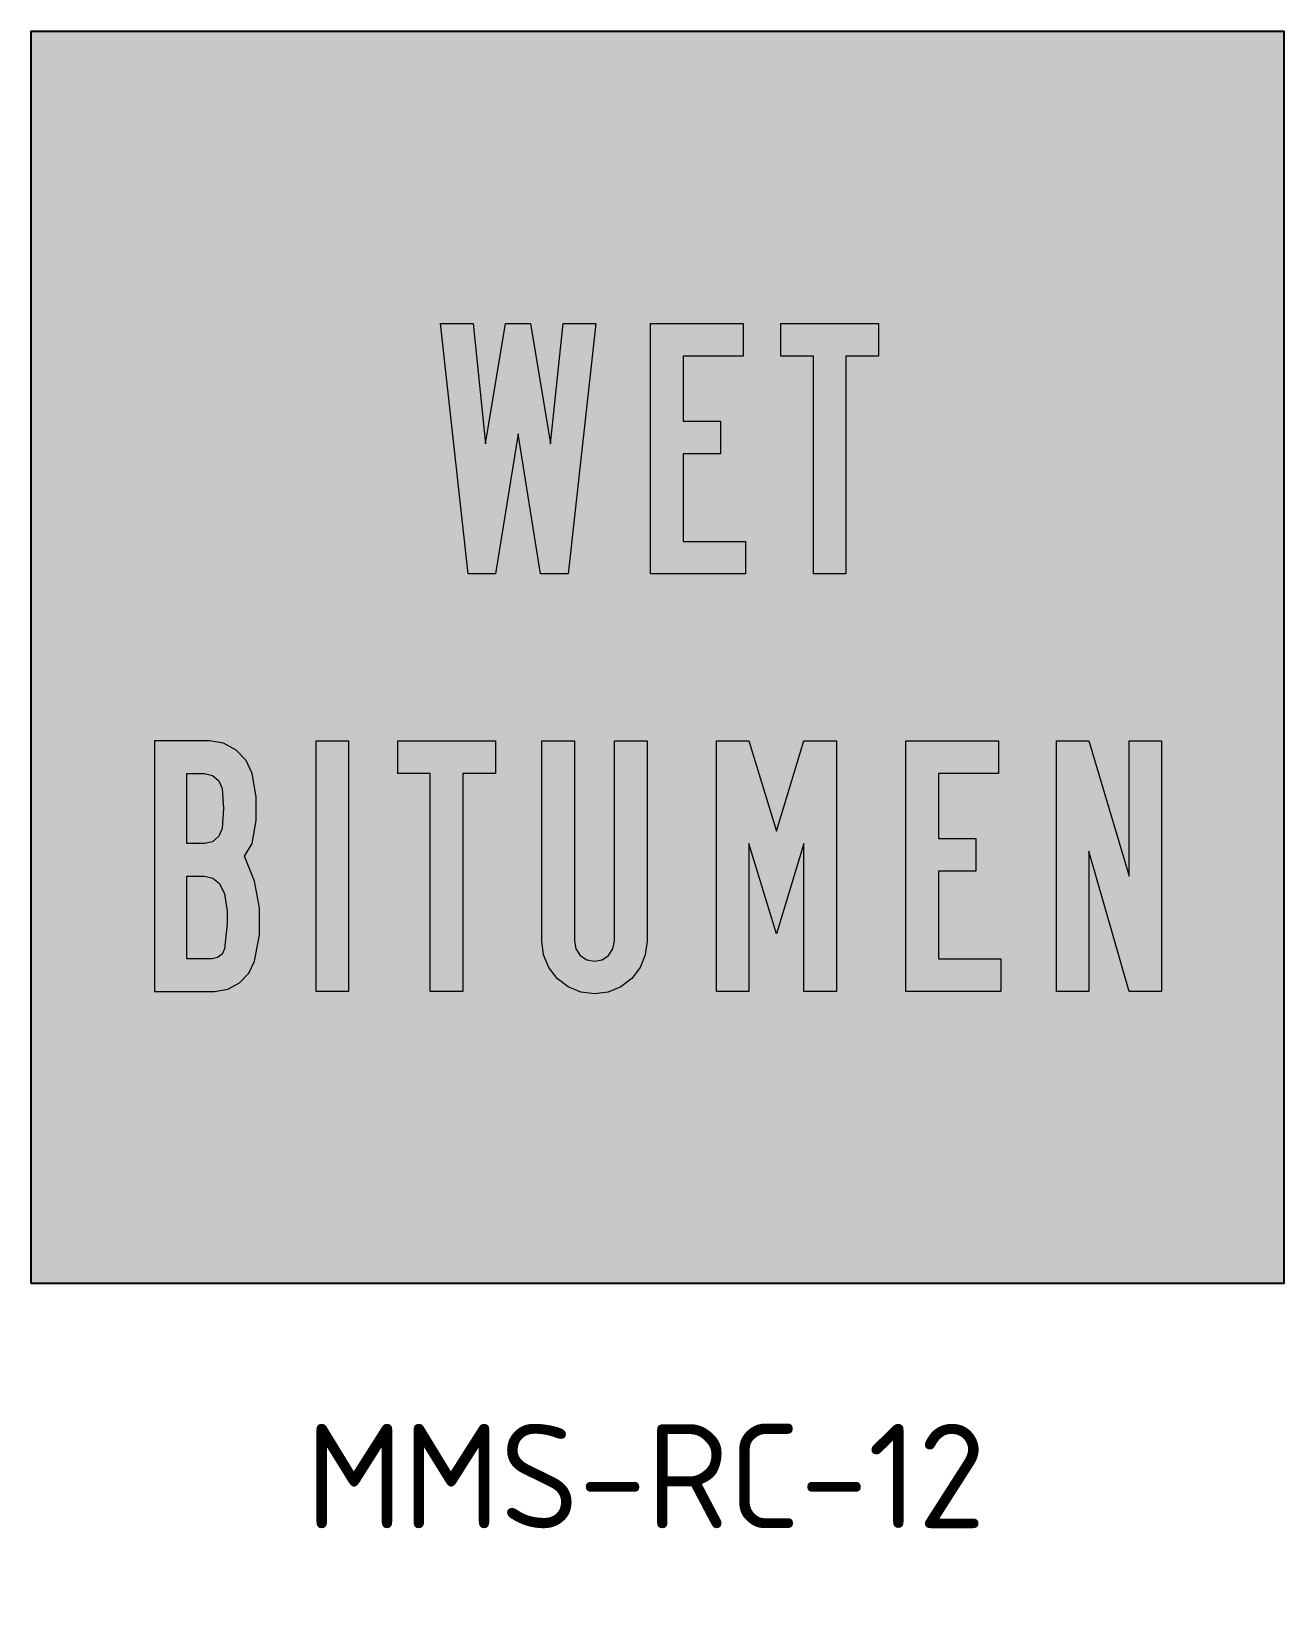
# Model space of a CAD drawing. Extents: x 162 to 359, y 73 to 230.
# Drawn here: x 161.8 to 221.8, y 154.8 to 229.8 of the extents above.
import ezdxf

# ---------------------------------------------------------------- set-up
doc = ezdxf.new("R2010")
doc.units = 0
doc.header["$LTSCALE"] = 0.3
doc.header["$MEASUREMENT"] = 0
doc.layers.add('L25', color=1, linetype='CONTINUOUS')
doc.layers.add('yellow', color=50, linetype='CONTINUOUS')
doc.styles.add('iso', font='iso3098b.shx')

msp = doc.modelspace()

# ---------------------------------------------------------------- hatches: boundary and pattern name
at = {"layer": 'L25'}
h = msp.add_hatch(color=256, dxfattribs=at)
h.paths.add_polyline_path([(181.415, 215.816), (182.975, 215.816), (183.575, 210.056), (184.534, 215.816), (185.733, 215.816), (186.692, 210.056), (187.292, 215.816), (188.852, 215.816), (187.531, 203.817), (186.213, 203.817), (185.132, 210.537), (184.053, 203.817), (182.736, 203.817)])
h.paths.add_polyline_path([(191.474, 215.816), (195.911, 215.816), (195.911, 214.256), (193.034, 214.256), (193.034, 211.137), (194.833, 211.137), (194.833, 209.577), (193.034, 209.577), (193.034, 205.377), (196.031, 205.377), (196.031, 203.817), (191.474, 203.817)])
h.paths.add_polyline_path([(197.718, 215.816), (202.394, 215.816), (202.394, 214.256), (200.837, 214.256), (200.837, 203.817), (199.278, 203.817), (199.278, 214.256), (197.718, 214.256)])
h = msp.add_hatch(color=256, dxfattribs=at)
h.paths.add_polyline_path([(188.791, 183.699), (188.137, 183.781), (187.529, 184.031), (187.008, 184.432), (186.607, 184.955), (186.357, 185.564), (186.272, 186.218), (186.272, 195.817), (187.832, 195.817), (187.832, 186.218), (187.903, 185.851), (188.111, 185.537), (188.424, 185.33), (188.791, 185.258), (189.16, 185.33), (189.471, 185.537), (189.678, 185.851), (189.75, 186.218), (189.75, 195.817), (191.31, 195.817), (191.31, 186.218), (191.227, 185.564), (190.977, 184.955), (190.576, 184.432), (190.053, 184.031), (189.444, 183.781)])
h.paths.add_polyline_path([(167.71, 195.817), (167.71, 183.818), (170.588, 183.818), (171.22, 183.922), (171.786, 184.22), (172.23, 184.682), (172.506, 185.258), (172.745, 186.528), (172.743, 187.822), (172.501, 189.095), (172.028, 190.299), (172.387, 190.896), (172.586, 192.012), (172.586, 193.144), (172.387, 194.257), (172.102, 194.882), (171.632, 195.381), (171.026, 195.706), (170.349, 195.817)])
h.paths.add_polyline_path([(170.11, 189.337), (170.511, 189.244), (170.827, 188.978), (171.069, 188.497), (171.188, 187.658), (171.188, 187.057), (171.069, 185.859), (170.952, 185.606), (170.737, 185.436), (170.468, 185.378), (169.27, 185.378), (169.27, 189.337)], flags=16)
h.paths.add_polyline_path([(170.11, 194.257), (170.495, 194.164), (170.798, 193.904), (170.949, 193.537), (171.024, 192.578), (170.949, 191.616), (170.798, 191.25), (170.495, 190.989), (170.11, 190.896), (169.27, 190.896), (169.27, 194.257)], flags=16)
h.paths.add_polyline_path([(175.455, 195.817), (177.015, 195.817), (177.015, 183.818), (175.455, 183.818)])
h.paths.add_polyline_path([(179.367, 195.817), (184.043, 195.817), (184.043, 194.257), (182.483, 194.257), (182.483, 183.818), (180.923, 183.818), (180.923, 194.257), (179.367, 194.257)])
h.paths.add_polyline_path([(194.631, 195.817), (196.19, 195.817), (197.511, 191.497), (198.829, 195.817), (200.388, 195.817), (200.388, 183.818), (198.829, 183.818), (198.829, 190.896), (197.511, 186.579), (196.19, 190.896), (196.19, 183.818), (194.631, 183.818)])
h.paths.add_polyline_path([(203.71, 195.817), (208.147, 195.817), (208.147, 194.257), (205.269, 194.257), (205.269, 191.138), (207.068, 191.138), (207.068, 189.579), (205.269, 189.579), (205.269, 185.378), (208.266, 185.378), (208.266, 183.818), (203.71, 183.818)])
h.paths.add_polyline_path([(210.923, 195.817), (212.483, 195.817), (214.401, 189.337), (214.401, 195.817), (215.961, 195.817), (215.961, 183.818), (214.401, 183.818), (212.483, 190.538), (212.483, 183.818), (210.923, 183.818)])
h.paths.add_polyline_path([(209.369, 158.566), (214.671, 158.566), (214.671, 154.816), (209.369, 154.816)], flags=9)
at = {"layer": 'yellow'}
h = msp.add_hatch(color=256, dxfattribs=at)
h.paths.add_polyline_path([(161.811, 169.816), (161.811, 229.816), (221.811, 229.816), (221.811, 169.816)])
h.paths.add_polyline_path([(188.791, 183.699), (188.137, 183.781), (187.529, 184.031), (187.008, 184.432), (186.607, 184.955), (186.357, 185.564), (186.272, 186.218), (186.272, 195.817), (187.832, 195.817), (187.832, 186.218), (187.903, 185.851), (188.111, 185.537), (188.424, 185.33), (188.791, 185.258), (189.16, 185.33), (189.471, 185.537), (189.678, 185.851), (189.75, 186.218), (189.75, 195.817), (191.31, 195.817), (191.31, 186.218), (191.227, 185.564), (190.977, 184.955), (190.576, 184.432), (190.053, 184.031), (189.444, 183.781)], flags=16)
h.paths.add_polyline_path([(167.71, 195.817), (167.71, 183.818), (170.588, 183.818), (171.22, 183.922), (171.786, 184.22), (172.23, 184.682), (172.506, 185.258), (172.745, 186.528), (172.743, 187.822), (172.501, 189.095), (172.028, 190.299), (172.387, 190.896), (172.586, 192.012), (172.586, 193.144), (172.387, 194.257), (172.102, 194.882), (171.632, 195.381), (171.026, 195.706), (170.349, 195.817)], flags=16)
h.paths.add_polyline_path([(170.11, 189.337), (170.511, 189.244), (170.827, 188.978), (171.069, 188.497), (171.188, 187.658), (171.188, 187.057), (171.069, 185.859), (170.952, 185.606), (170.737, 185.436), (170.468, 185.378), (169.27, 185.378), (169.27, 189.337)], flags=0)
h.paths.add_polyline_path([(170.11, 194.257), (170.495, 194.164), (170.798, 193.904), (170.949, 193.537), (171.024, 192.578), (170.949, 191.616), (170.798, 191.25), (170.495, 190.989), (170.11, 190.896), (169.27, 190.896), (169.27, 194.257)], flags=0)
h.paths.add_polyline_path([(181.415, 215.816), (182.975, 215.816), (183.575, 210.056), (184.534, 215.816), (185.733, 215.816), (186.692, 210.056), (187.292, 215.816), (188.852, 215.816), (187.531, 203.817), (186.213, 203.817), (185.132, 210.537), (184.053, 203.817), (182.736, 203.817)], flags=16)
h.paths.add_polyline_path([(191.474, 215.816), (195.911, 215.816), (195.911, 214.256), (193.034, 214.256), (193.034, 211.137), (194.833, 211.137), (194.833, 209.577), (193.034, 209.577), (193.034, 205.377), (196.031, 205.377), (196.031, 203.817), (191.474, 203.817)], flags=16)
h.paths.add_polyline_path([(197.718, 215.816), (202.394, 215.816), (202.394, 214.256), (200.837, 214.256), (200.837, 203.817), (199.278, 203.817), (199.278, 214.256), (197.718, 214.256)], flags=16)
h.paths.add_polyline_path([(175.455, 195.817), (177.015, 195.817), (177.015, 183.818), (175.455, 183.818)], flags=16)
h.paths.add_polyline_path([(179.367, 195.817), (184.043, 195.817), (184.043, 194.257), (182.483, 194.257), (182.483, 183.818), (180.923, 183.818), (180.923, 194.257), (179.367, 194.257)], flags=16)
h.paths.add_polyline_path([(194.631, 195.817), (196.19, 195.817), (197.511, 191.497), (198.829, 195.817), (200.388, 195.817), (200.388, 183.818), (198.829, 183.818), (198.829, 190.896), (197.511, 186.579), (196.19, 190.896), (196.19, 183.818), (194.631, 183.818)], flags=16)
h.paths.add_polyline_path([(203.71, 195.817), (208.147, 195.817), (208.147, 194.257), (205.269, 194.257), (205.269, 191.138), (207.068, 191.138), (207.068, 189.579), (205.269, 189.579), (205.269, 185.378), (208.266, 185.378), (208.266, 183.818), (203.71, 183.818)], flags=16)
h.paths.add_polyline_path([(210.923, 195.817), (212.483, 195.817), (214.401, 189.337), (214.401, 195.817), (215.961, 195.817), (215.961, 183.818), (214.401, 183.818), (212.483, 190.538), (212.483, 183.818), (210.923, 183.818)], flags=16)

# ---------------------------------------------------------------- linework, layer by layer
at = {"layer": 'L25'}
msp.add_lwpolyline([(161.811, 169.816), (161.811, 229.816), (221.811, 229.816), (221.811, 169.816)], close=True, dxfattribs=at)
at = {"layer": 'L25', "lineweight": 0}
for points in [[(181.415, 215.816), (182.975, 215.816), (183.575, 210.056), (184.534, 215.816), (185.733, 215.816), (186.692, 210.056), (187.292, 215.816), (188.852, 215.816), (187.531, 203.817), (186.213, 203.817), (185.132, 210.537), (184.053, 203.817), (182.736, 203.817), (181.415, 215.816)], [(191.474, 215.816), (195.911, 215.816), (195.911, 214.256), (193.034, 214.256), (193.034, 211.137), (194.833, 211.137), (194.833, 209.577), (193.034, 209.577), (193.034, 205.377), (196.031, 205.377), (196.031, 203.817), (191.474, 203.817), (191.474, 215.816)], [(197.718, 215.816), (202.394, 215.816), (202.394, 214.256), (200.837, 214.256), (200.837, 203.817), (199.278, 203.817), (199.278, 214.256), (197.718, 214.256), (197.718, 215.816)], [(167.71, 195.817), (167.71, 183.818), (170.588, 183.818), (171.22, 183.922), (171.786, 184.22), (172.23, 184.682), (172.506, 185.258), (172.745, 186.528), (172.743, 187.822), (172.501, 189.095), (172.028, 190.299), (172.387, 190.896), (172.586, 192.012), (172.586, 193.144), (172.387, 194.257), (172.102, 194.882), (171.632, 195.381), (171.026, 195.706), (170.349, 195.817)], [(175.455, 195.817), (177.015, 195.817), (177.015, 183.818), (175.455, 183.818), (175.455, 195.817)], [(179.367, 195.817), (184.043, 195.817), (184.043, 194.257), (182.483, 194.257), (182.483, 183.818), (180.923, 183.818), (180.923, 194.257), (179.367, 194.257), (179.367, 195.817)], [(188.791, 183.699), (188.137, 183.781), (187.529, 184.031), (187.008, 184.432), (186.607, 184.955), (186.357, 185.564), (186.272, 186.218), (186.272, 195.817), (187.832, 195.817), (187.832, 186.218), (187.903, 185.851), (188.111, 185.537), (188.424, 185.33), (188.791, 185.258), (189.16, 185.33), (189.471, 185.537), (189.678, 185.851), (189.75, 186.218), (189.75, 195.817), (191.31, 195.817), (191.31, 186.218), (191.227, 185.564), (190.977, 184.955), (190.576, 184.432), (190.053, 184.031), (189.444, 183.781)], [(194.631, 195.817), (196.19, 195.817), (197.511, 191.497), (198.829, 195.817), (200.388, 195.817), (200.388, 183.818), (198.829, 183.818), (198.829, 190.896), (197.511, 186.579), (196.19, 190.896), (196.19, 183.818), (194.631, 183.818), (194.631, 195.817)], [(203.71, 195.817), (208.147, 195.817), (208.147, 194.257), (205.269, 194.257), (205.269, 191.138), (207.068, 191.138), (207.068, 189.579), (205.269, 189.579), (205.269, 185.378), (208.266, 185.378), (208.266, 183.818), (203.71, 183.818), (203.71, 195.817)], [(210.923, 195.817), (212.483, 195.817), (214.401, 189.337), (214.401, 195.817), (215.961, 195.817), (215.961, 183.818), (214.401, 183.818), (212.483, 190.538), (212.483, 183.818), (210.923, 183.818), (210.923, 195.817)], [(170.11, 194.257), (170.495, 194.164), (170.798, 193.904), (170.949, 193.537), (171.024, 192.578), (170.949, 191.616), (170.798, 191.25), (170.495, 190.989), (170.11, 190.896), (169.27, 190.896), (169.27, 194.257)], [(170.11, 189.337), (170.511, 189.244), (170.827, 188.978), (171.069, 188.497), (171.188, 187.658), (171.188, 187.057), (171.069, 185.859), (170.952, 185.606), (170.737, 185.436), (170.468, 185.378), (169.27, 185.378), (169.27, 189.337)]]:
    msp.add_lwpolyline(points, close=True, dxfattribs=at)

# ---------------------------------------------------------------- texts
at = {"layer": 'yellow', "insert": (174.962, 163.096), "char_height": 5, "width": 32.97961, "attachment_point": 1, "style": 'iso'}
msp.add_mtext('MMS-RC-12', dxfattribs=at)

doc.saveas('drawing.dxf')
